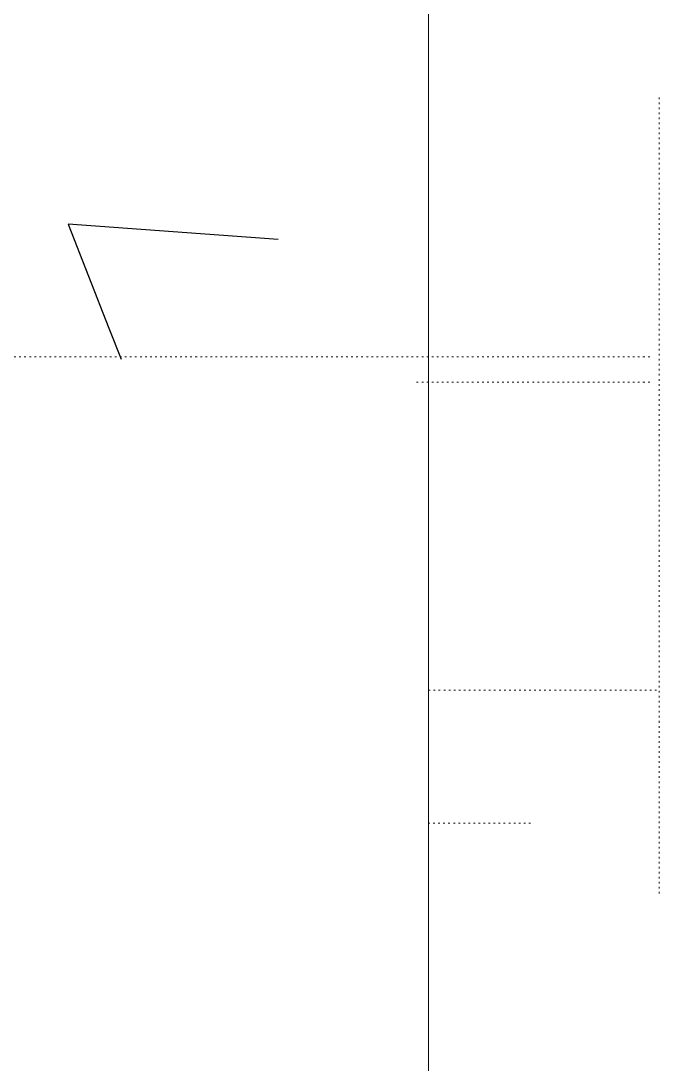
# Model space of a CAD drawing. Header units: millimetres. Extents: x -1049904 to -1048779, y -742436 to -740458.
# Drawn here: x -1049344.7 to -1049192.4, y -741879.4 to -741630.5 of the extents above; entities that cross this region are included whole.
import ezdxf

# ---------------------------------------------------------------- set-up
doc = ezdxf.new("R2010")
doc.units = ezdxf.units.MM
doc.linetypes.add('DOT', pattern=[1.6, 0.4, -0.8, 0.4])
doc.layers.add('013', color=7, linetype='Continuous', lineweight=0)
doc.layers.add('補助線', color=5, linetype='DOT', lineweight=0, plot=False)

msp = doc.modelspace()

# ---------------------------------------------------------------- linework, layer by layer
at = {"color": 250}
for points in [[(-1049333.429263, -741679.002722), (-1049323.670214, -741703.769411)], [(-1049283.317931, -741682.60855), (-1049333.429263, -741679.002722)], [(-1049323.670214, -741703.769411), (-1049320.760134, -741711.154883)]]:
    msp.add_lwpolyline(points, dxfattribs=at)
at = {"layer": '013'}
msp.add_line((-1049247.403013, -742330.301532), (-1049247.403013, -741331.50972), dxfattribs=at)
at = {"layer": '補助線'}
for p, q in [((-1049192.403013, -741838.712281), (-1049192.403013, -741648.329474)), ((-1049194.653013, -741710.631913), (-1049709.429902, -741710.631913)), ((-1049194.653013, -741716.631913), (-1049250.463013, -741716.631913)), ((-1049247.403013, -741790.131913), (-1049247.403013, -741821.756834)), ((-1049247.403013, -741790.131913), (-1049192.403013, -741790.131913)), ((-1049223.098846, -741821.881913), (-1049247.403013, -741821.881913))]:
    msp.add_line(p, q, dxfattribs=at)

doc.saveas('drawing.dxf')
